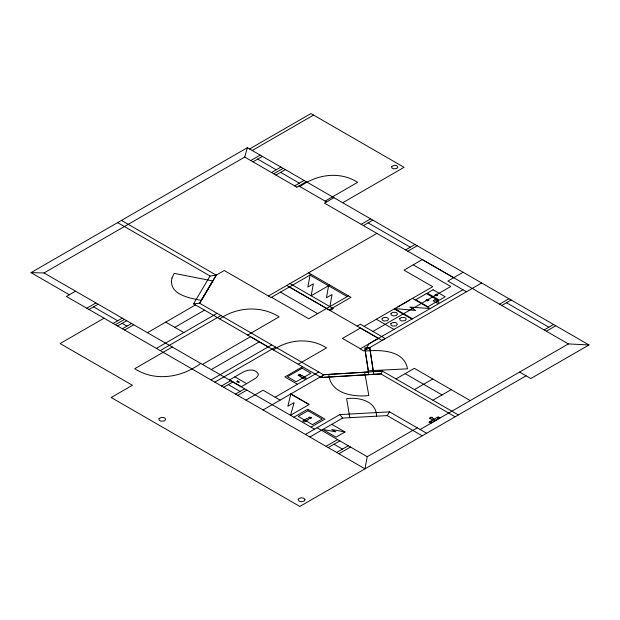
<?xml version="1.0" encoding="UTF-8"?>
<svg xmlns="http://www.w3.org/2000/svg" width="620" height="620" viewBox="0 0 620 620"><rect width="100%" height="100%" fill="white"/><g stroke="black" fill="none" stroke-linecap="round" stroke-linejoin="round"><path stroke-width="0.93" d="M329.918 306.582L332.026 294.547L326.453 297.763L328.592 285.704M417.229 427.839L367.226 456.7L364.986 468.829L66.441 296.461L75.57 291.183M310.078 275.032L307.815 287.021L313.379 283.805L311.147 295.771L329.739 285.037L350.99 297.337L329.173 309.938M247.372 147.707L31 272.63L43.997 272.955L244.722 157.061L247.372 147.707L589 344.945L530.813 378.533L519.614 372.07M360.367 348.765L342.449 338.419L360.453 328.026L378.378 338.373L360.158 348.889L363.692 350.935L365.103 350.122L368.575 371.969L323.415 374.713L321.191 377.51L193.556 303.823L210.064 275.993L216.287 275.164L199.624 303.242L193.556 303.823M309.853 436.992L342.612 418.082L387.206 415.601L389.546 411.85L426.607 433.248M365.103 350.122L369.14 343.705L462.962 289.711M246.636 383.656L256.424 377.712L258.176 375.441L258.346 374.108C255.479 368.296 247.124 369.597 242.443 372.473L229.555 379.913L241.335 386.717L246.636 383.656L234.848 376.851M249.573 148.978L310.93 113.553L404.046 167.323L342.697 202.74M252.231 150.505L313.581 115.088M250.767 160.557L260.199 155.108M252.983 161.835L262.415 156.387M271.498 172.523L280.93 167.075M273.707 173.802L283.138 168.353M275.916 175.073L285.347 169.632M294.632 185.884L304.063 180.435M86.769 308.202L95.906 302.924M296.848 187.155L306.319 181.738M300.018 186.628C316.51 174.422 339.791 170.81 357.608 182.365L325.12 201.12M88.986 309.481L98.123 304.203M104.059 318.184L60.14 343.542L132.401 385.26L111.174 397.521L299.832 506.447L526.101 375.813M113.142 323.423L122.279 318.145M333.917 197.672L324.485 203.12L568.37 343.922L589 344.945M115.351 324.702L124.488 319.424M117.56 325.973L126.697 320.703M122.388 328.763L131.525 323.493M124.597 330.042L133.734 324.764M147.452 332.684L195.486 304.939M174.778 327.337L204.53 310.155M361.197 224.308L370.628 218.868M363.405 225.587L372.837 220.139M156.38 348.394L217.101 313.333M160.216 350.602L220.937 315.549M219.674 318.905C237.103 306.861 261.043 305.373 279.139 316.859L247.636 335.048M172.29 347.029L134.734 368.714C155.202 382.021 181.877 377.471 200.717 363.436M268.437 296.011L376.913 233.383M311.217 274.373L271.087 297.546L224.301 270.529L216.186 275.14L199.624 303.242L323.779 374.922L263.058 409.975M202.461 364.444L250.441 336.738L268.127 346.952M405.573 249.93L415.005 244.489M407.789 251.208L417.214 245.76M211.304 369.543L259.284 341.845M348.487 295.864L308.729 318.765L271.529 297.29M211.017 379.936L271.731 344.875M214.846 382.145L275.567 347.091M273.404 349.92C288.943 339.086 310.364 337.575 326.57 347.882L298.22 364.25M221.503 385.989L230.64 380.711M223.712 387.267L232.849 381.99M235.53 394.088L244.667 388.81M357.135 326.081L360.375 324.206L385.183 338.528L381.943 340.403L289.37 286.99M237.739 395.358L246.876 390.089M364.095 326.298L432.721 286.673L403.976 270.165L422.305 259.586L453.662 277.721M397.908 306.916L409.634 300.142M463.117 272.265L447.88 281.062L466.449 291.788M302.529 366.738L284.844 376.945L297.507 384.253M245.962 400.109L263.058 390.236L280.155 400.101M372.953 331.413L450.763 286.487L413.238 264.825M275.117 397.195L318.734 372.015M365.118 350.285L481.686 282.983M293.888 417.19L307.753 409.185L324.926 419.097L311.062 427.103M499.542 304.18L508.974 298.739M501.75 305.459L511.182 300.01M396.002 378.921L414.323 368.342L470.2 400.59M305.428 434.442L339.783 414.61L389.546 411.85M414.447 389.569L432.775 378.99M345.022 431.962L336.048 437.139L322.819 429.505L335.815 431.83L331.785 429.497L345.022 431.962L331.801 424.32M325.981 446.307L337.621 439.596M328.197 447.586L339.83 440.867M544.135 329.925L553.567 324.485M546.344 331.204L555.776 325.756M336.652 452.468L348.285 445.749M338.861 453.739L350.494 447.028M432.9 400.225L451.228 389.639M432.613 419.407L433.403 418.95M433.163 419.725L428.893 422.197L430.691 423.235L440.006 417.857L438.208 416.818L433.961 419.267M420.128 429.505L568.37 343.922M323.415 374.713L382.548 371.155L458.358 414.92M369.737 347.619L364.754 347.874L368.815 374.596L373.798 374.341L369.737 347.619L373.287 371.628L382.548 371.155L380.851 373.914L321.191 377.51L380.851 373.914L455.111 416.795M365.234 351.029C380.347 349.75 404.046 349.897 407.503 368.83L368.241 370.822M257.695 159.108L276.21 169.803M280.635 172.352L299.351 183.156M368.125 222.867L410.293 247.21M506.463 302.738L548.847 327.205M298.933 186L326.531 201.934M244.722 157.061L296.887 187.178M412.463 298.367L430.148 308.582L409.843 307.071L415.733 310.473L394.777 308.582L412.463 318.788M394.266 308.969L411.874 319.13M308.566 272.839L329.716 285.053M309.985 275.086L347.247 296.577M376.394 319.285L394.002 329.445M289.99 283.565L333.421 308.644L330.181 310.519L286.742 285.44M280.449 292.136L317.649 313.619M405.162 373.628L442.06 394.932M121.45 220.41L216.287 275.164M117.614 222.619L210.064 275.993M437.263 417.361L439.061 418.399M435.767 420.306C433.69 419.856 431.218 414.95 429.389 418.345L434.969 420.763M429.893 421.615L431.698 422.654L429.869 421.631M387.206 415.601L422.189 435.806M291.54 394.483L308.21 404.108M165.734 322.113L183.815 332.553M317.068 427.722L367.242 456.7M43.997 272.955L314.565 429.172M334.01 444.23L342.465 449.113M93.55 306.838L117.707 320.788M122.132 323.338L126.96 326.128M228.284 384.625L240.095 391.445M31 272.63L69.355 294.779M339.783 414.61L342.612 418.082M328.794 374.387C330.266 393.599 353.33 397.319 368.838 395.552L364.63 372.233M376.557 416.198C376.534 401.062 358.879 396.963 346.642 398.644L349.804 417.679M429.807 418.686L432.194 417.33L430.621 417.593L429.807 418.686M171.996 277.985C168.059 294.376 189.41 298.173 201.345 300.351L212.823 280.984L174.166 273.342L171.996 277.985M290.896 393.901L287.835 406.247L294.136 402.613L290.517 415.284L309.217 404.48L290.896 393.901M159.061 418.632L159.061 420.135L160.952 421.228L164.455 420.926L165.703 419.384L164.928 418.113L163.548 417.539L160.952 417.539L159.061 418.632M305.001 499.751L304.234 501.022L301.56 501.743L299.359 501.293L298.112 499.751L298.887 498.48L301.56 497.767L303.761 498.209L305.001 499.751M391.724 166.408L391.724 167.795L393.483 168.81L396.715 168.532L397.87 167.098L396.715 165.672L394.684 165.261L391.724 166.408M391.065 313.371L391.065 314.828L392.902 315.882L396.281 315.596L397.49 314.1L396.738 312.868L395.413 312.317L392.902 312.317L391.065 313.371M399.846 318.447L399.846 319.897L401.683 320.959L405.069 320.664L406.271 319.168L405.526 317.944L404.193 317.386L401.683 317.386L399.846 318.447M382.153 318.517L382.153 319.966L383.989 321.028L387.368 320.742L388.577 319.246L387.826 318.013L386.5 317.463L383.989 317.463L382.153 318.517M390.933 323.594L390.933 325.043L392.77 326.104L396.157 325.81L397.358 324.314L396.614 323.09L395.281 322.532L392.77 322.532L390.933 323.594M428.226 300.142L427.397 300.623L426.56 300.142L427.397 299.662L428.226 300.142M437.178 294.981L436.341 295.461L435.511 294.981L436.341 294.492L437.178 294.981M300.39 375.232L299.553 375.712L298.716 375.232L299.553 374.744L300.39 375.232M310.752 417.849L309.915 418.329L309.086 417.849L309.915 417.368L310.752 417.849M428.854 300.142L427.397 300.987L425.932 300.142L427.397 299.297L428.854 300.142M301.01 375.232L299.553 376.069L298.096 375.232L299.553 374.387L301.01 375.232M311.38 417.849L309.915 418.694L308.458 417.849L309.915 417.004L311.38 417.849M437.798 294.981L436.341 295.817L434.884 294.981L436.341 294.136L437.798 294.981M437.929 418.167L437.557 418.043L437.929 418.167M430.838 422.057L431.404 421.972L430.838 422.057M237.607 380.99L236.708 381.502L238.584 382.587L239.475 382.067L237.607 380.99M426.413 293.578L415.733 299.747L427.885 306.76L438.565 300.591L426.413 293.578M433.078 289.765L427.304 293.097L439.456 300.111L445.23 296.779L433.078 289.765M302.173 368.233L287.432 376.743L296.12 381.757L310.86 373.248L302.173 368.233M302.048 375.65L300.281 376.673L304.412 379.053L306.179 378.029L302.048 375.65M434.884 299.801L433.117 300.824L437.247 303.211L439.014 302.188L434.884 299.801M307.962 410.719L298.181 416.361L312.496 424.623L322.276 418.981L307.962 410.719M306.846 418.57L302.723 420.949L304.49 421.972L308.621 419.593L306.846 418.57"/></g></svg>
